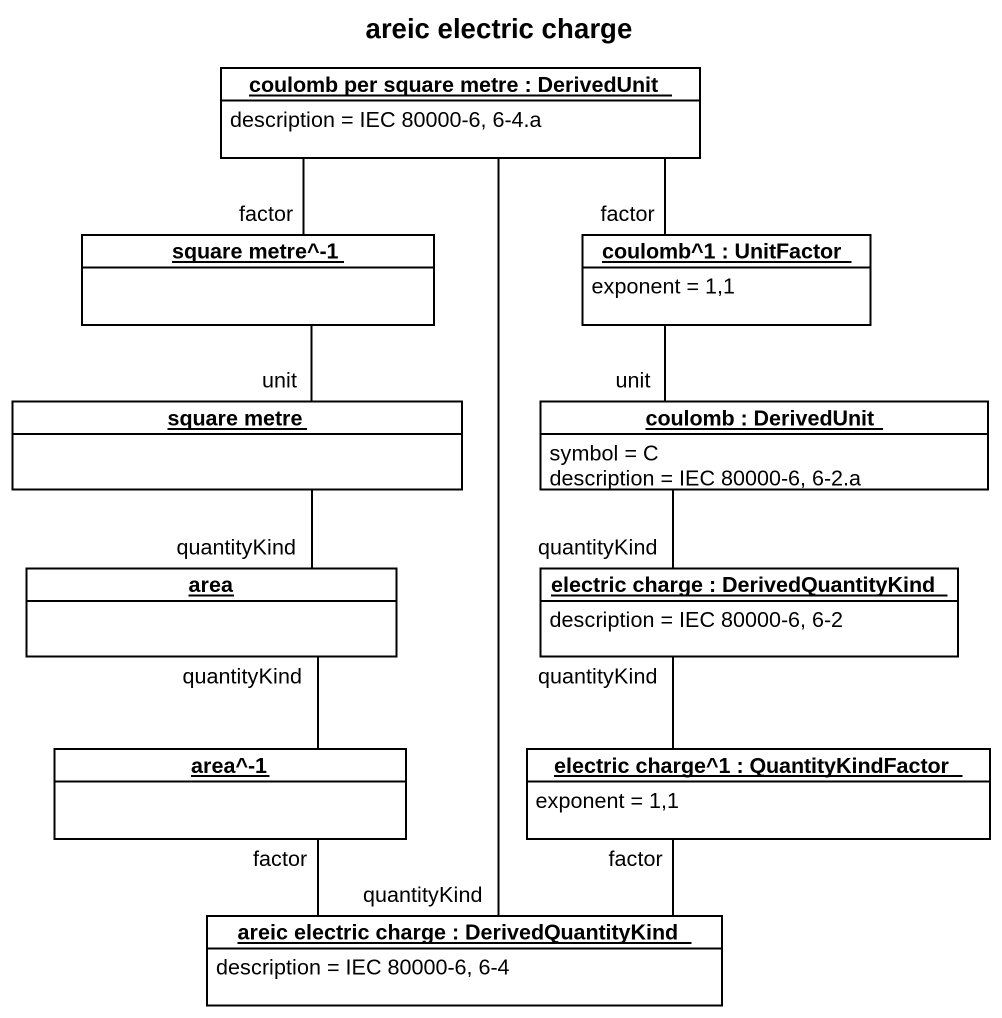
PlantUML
@startuml
title areic electric charge
hide circle
hide empty members
object "coulomb per square metre : DerivedUnit" as coulomb_per_square_metre #FFFFFF {
  description = IEC 80000-6, 6-4.a
}
object "square metre^-1" as square_metre_1 #FFFFFF
object "coulomb^1 : UnitFactor" as coulomb_1 #FFFFFF {
  exponent = 1,1
}
object "square metre" as square_metre #FFFFFF
object "coulomb : DerivedUnit" as coulomb #FFFFFF {
  symbol = C
  description = IEC 80000-6, 6-2.a
}
object area #FFFFFF
object "electric charge : DerivedQuantityKind" as electric_charge #FFFFFF {
  description = IEC 80000-6, 6-2
}
object "area^-1" as area_1 #FFFFFF
object "electric charge^1 : QuantityKindFactor" as electric_charge_1 #FFFFFF {
  exponent = 1,1
}
object "areic electric charge : DerivedQuantityKind" as areic_electric_charge #FFFFFF {
  description = IEC 80000-6, 6-4
}
coulomb_per_square_metre -- areic_electric_charge : quantityKind
square_metre_1 -up- coulomb_per_square_metre : factor
coulomb_1 -up- coulomb_per_square_metre : factor
square_metre -up- square_metre_1 : unit
square_metre -- area : quantityKind
coulomb -up- coulomb_1 : unit
coulomb -- electric_charge : quantityKind
area -- area_1 : quantityKind
electric_charge -- electric_charge_1 : quantityKind
area_1 -- areic_electric_charge : factor
electric_charge_1 -left- areic_electric_charge : factor
@enduml
